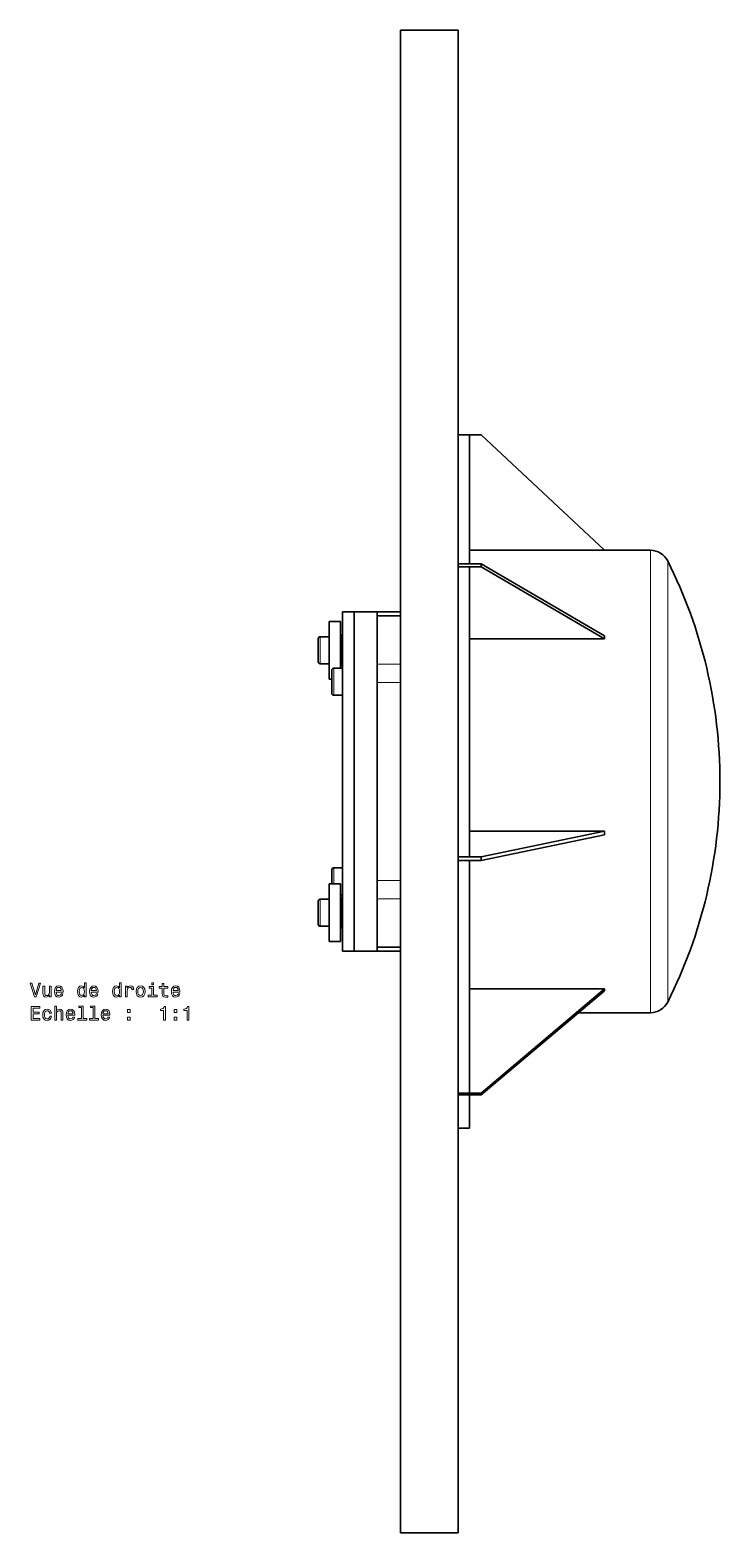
# Model space of a CAD drawing. Extents: x 37 to 983, y 59 to 797.
# Drawn here: x 36.5 to 215.7, y 58.8 to 448.8 of the extents above; entities that cross this region are included whole.
import ezdxf

# ---------------------------------------------------------------- set-up
doc = ezdxf.new("R2010")
doc.units = 0

msp = doc.modelspace()

# ---------------------------------------------------------------- linework, layer by layer
at = {"color": 7, "lineweight": 35}
for p, q in [((132.7, 253.82), (132.7, 448.82)), ((147.7, 253.82), (147.7, 448.82)), ((150.7, 310.32), (150.7, 343.82)), ((185.71, 313.82), (153.7, 343.82)), ((185.71, 313.82), (150.7, 313.82)), ((150.7, 253.82), (150.7, 309.54)), ((185.7, 291.62), (153.7, 310.32)), ((185.7, 290.84), (153.7, 309.54)), ((117.7, 297.82), (117.7, 253.82)), ((120.7, 297.82), (120.7, 253.82)), ((120.7, 297.82), (120.7, 253.82)), ((126.7, 297.82), (126.7, 253.82)), ((185.71, 290.84), (150.7, 290.84)), ((126.7, 279.55), (126.7, 253.82)), ((132.7, 279.55), (132.7, 253.82)), ((117.7, 276.3), (117.7, 230.52)), ((117.7, 253.82), (117.7, 209.82)), ((120.7, 253.82), (120.7, 209.82)), ((120.7, 253.82), (120.7, 209.82)), ((126.7, 253.82), (126.7, 228.09)), ((126.7, 253.82), (126.7, 209.82)), ((132.7, 58.82), (132.7, 253.82)), ((132.7, 253.82), (132.7, 228.09)), ((147.7, 58.82), (147.7, 253.82)), ((185.71, 240.96), (150.7, 240.96)), ((185.7, 240.96), (153.7, 234.28)), ((185.7, 239.98), (153.7, 233.3)), ((150.7, 172.95), (150.7, 233.31)), ((185.71, 199.98), (150.7, 199.98)), ((185.7, 199.98), (153.7, 172.95)), ((185.7, 199.54), (153.7, 172.51))]:
    msp.add_line(p, q, dxfattribs=at)
at = {"color": 7, "lineweight": 35, "ltscale": 0.375}
for p, q in [((132.7, 448.82), (147.7, 448.82)), ((132.7, 58.82), (147.7, 58.82))]:
    msp.add_line(p, q, dxfattribs=at)
at = {"color": 7, "lineweight": 35, "ltscale": 0.075}
for p, q in [((147.7, 343.82), (150.7, 343.82)), ((150.7, 310.32), (147.7, 310.32)), ((147.7, 309.54), (150.7, 309.54)), ((150.7, 309.54), (147.7, 309.54)), ((153.7, 310.32), (150.7, 310.32)), ((153.7, 309.54), (150.7, 309.54)), ((120.7, 297.82), (117.7, 297.82)), ((117.2, 295.38), (114.2, 295.38)), ((147.7, 234.28), (150.7, 234.28)), ((150.7, 234.28), (147.7, 234.28)), ((153.7, 234.28), (150.7, 234.28)), ((150.7, 233.3), (147.7, 233.3)), ((153.7, 233.3), (150.7, 233.3)), ((117.2, 227.26), (114.2, 227.26)), ((117.2, 212.26), (114.2, 212.26)), ((120.7, 209.82), (117.7, 209.82)), ((147.7, 172.95), (150.7, 172.95)), ((150.7, 172.95), (147.7, 172.95)), ((150.7, 172.51), (147.7, 172.51)), ((153.7, 172.95), (150.7, 172.95)), ((153.7, 172.51), (150.7, 172.51)), ((147.7, 163.82), (150.7, 163.82))]:
    msp.add_line(p, q, dxfattribs=at)
at = {"color": 7, "lineweight": 35, "ltscale": 0.15}
for p, q in [((153.7, 343.82), (147.7, 343.82)), ((126.7, 297.82), (120.7, 297.82)), ((132.7, 297.82), (126.7, 297.82)), ((126.7, 296.79), (132.7, 296.79)), ((126.7, 210.85), (132.7, 210.85)), ((126.7, 209.82), (120.7, 209.82)), ((132.7, 209.82), (126.7, 209.82))]:
    msp.add_line(p, q, dxfattribs=at)
at = {"color": 7, "lineweight": 35, "ltscale": 0.298972}
msp.add_line((197.66, 313.82), (185.7, 313.82), dxfattribs=at)
at = {"color": 7, "lineweight": 13}
for p, q in [((197.66, 201.16), (197.66, 313.82)), ((202.13, 203.58), (202.13, 311.06))]:
    msp.add_line(p, q, dxfattribs=at)
at = {"color": 7, "lineweight": 35, "ltscale": 0.019546}
msp.add_line((153.7, 310.32), (153.7, 309.54), dxfattribs=at)
at = {"color": 7, "lineweight": 35, "ltscale": 0.025702}
for p, q in [((126.7, 297.82), (126.7, 296.79)), ((132.7, 297.82), (132.7, 296.79))]:
    msp.add_line(p, q, dxfattribs=at)
at = {"color": 7, "lineweight": 35, "ltscale": 0.313062}
for p, q in [((126.7, 296.79), (126.7, 284.27)), ((132.7, 284.27), (132.7, 296.79)), ((126.7, 223.37), (126.7, 210.85)), ((132.7, 210.85), (132.7, 223.37))]:
    msp.add_line(p, q, dxfattribs=at)
at = {"color": 7, "lineweight": 35, "ltscale": 0.1875}
for p, q in [((114.2, 295.38), (114.2, 287.88)), ((117.2, 295.38), (117.2, 287.88)), ((114.2, 287.88), (114.2, 280.38)), ((114.2, 227.26), (114.2, 219.76)), ((117.2, 227.26), (117.2, 219.76)), ((114.2, 219.76), (114.2, 212.26)), ((117.2, 219.76), (117.2, 212.26))]:
    msp.add_line(p, q, dxfattribs=at)
at = {"color": 7, "lineweight": 35, "ltscale": 0.125}
for p, q in [((117.7, 287.88), (117.7, 292.88)), ((117.7, 219.76), (117.7, 224.76)), ((117.7, 214.76), (117.7, 219.76))]:
    msp.add_line(p, q, dxfattribs=at)
at = {"color": 7, "lineweight": 35, "ltscale": 0.140819}
for p, q in [((111.4, 290.88), (111.4, 285.25)), ((114.9, 282.7), (114.9, 277.07)), ((111.4, 222.76), (111.4, 217.12))]:
    msp.add_line(p, q, dxfattribs=at)
at = {"color": 7, "lineweight": 13, "ltscale": 0.164288}
for p, q in [((111.9, 291.38), (111.9, 284.81)), ((114.1, 291.38), (114.1, 284.81)), ((115.4, 283.2), (115.4, 276.63)), ((117.6, 283.2), (117.6, 276.63)), ((111.9, 223.26), (111.9, 216.68)), ((114.1, 223.26), (114.1, 216.68))]:
    msp.add_line(p, q, dxfattribs=at)
at = {"color": 7, "lineweight": 35, "ltscale": 0.055}
for p, q in [((114.1, 291.38), (111.9, 291.38)), ((114.1, 284.38), (111.9, 284.38)), ((117.6, 283.2), (115.4, 283.2)), ((117.6, 276.2), (115.4, 276.2)), ((117.6, 231.43), (115.4, 231.43)), ((114.1, 223.26), (111.9, 223.26)), ((114.1, 216.26), (111.9, 216.26))]:
    msp.add_line(p, q, dxfattribs=at)
at = {"color": 7, "lineweight": 35, "ltscale": 0.159595}
for p, q in [((114.2, 291.28), (114.2, 284.9)), ((117.7, 283.1), (117.7, 276.72))]:
    msp.add_line(p, q, dxfattribs=at)
at = {"color": 7, "lineweight": 13, "ltscale": 0.1}
for p, q in [((117.37, 291.88), (117.37, 287.88)), ((117.53, 291.88), (117.53, 287.88)), ((117.37, 287.88), (117.37, 283.88)), ((117.53, 287.88), (117.53, 283.88)), ((117.37, 223.76), (117.37, 219.76)), ((117.53, 223.76), (117.53, 219.76)), ((117.37, 219.76), (117.37, 215.76)), ((117.53, 219.76), (117.53, 215.76))]:
    msp.add_line(p, q, dxfattribs=at)
at = {"color": 7, "lineweight": 35, "ltscale": 0.004}
for p, q in [((117.53, 291.88), (117.37, 291.88)), ((117.53, 283.88), (117.37, 283.88)), ((117.53, 223.76), (117.37, 223.76)), ((117.53, 215.76), (117.37, 215.76))]:
    msp.add_line(p, q, dxfattribs=at)
at = {"color": 7, "lineweight": 35, "ltscale": 0.09575}
for p, q in [((117.7, 291.71), (117.7, 287.88)), ((117.7, 287.88), (117.7, 284.05)), ((117.7, 223.59), (117.7, 219.76)), ((117.7, 219.76), (117.7, 215.93))]:
    msp.add_line(p, q, dxfattribs=at)
at = {"color": 7, "lineweight": 35, "ltscale": 0.009741}
msp.add_line((185.71, 291.62), (185.7, 291.23), dxfattribs=at)
at = {"color": 7, "lineweight": 35, "ltscale": 6.46386e-05}
for p, q in [((185.7, 291.62), (185.71, 291.62)), ((185.7, 290.84), (185.71, 290.84))]:
    msp.add_line(p, q, dxfattribs=at)
at = {"color": 7, "lineweight": 35, "ltscale": 0.009805}
msp.add_line((185.7, 291.23), (185.71, 290.84), dxfattribs=at)
at = {"color": 7, "lineweight": 35, "ltscale": 0.009181}
for p, q in [((111.4, 285.25), (111.4, 284.88)), ((114.9, 277.07), (114.9, 276.7)), ((111.4, 217.12), (111.4, 216.76))]:
    msp.add_line(p, q, dxfattribs=at)
at = {"color": 7, "lineweight": 13, "ltscale": 0.010712}
for p, q in [((111.9, 284.81), (111.9, 284.38)), ((114.1, 284.81), (114.1, 284.38)), ((115.4, 276.63), (115.4, 276.2)), ((117.6, 276.63), (117.6, 276.2)), ((111.9, 216.68), (111.9, 216.26)), ((114.1, 216.68), (114.1, 216.26))]:
    msp.add_line(p, q, dxfattribs=at)
at = {"color": 7, "lineweight": 35, "ltscale": 0.010406}
msp.add_line((114.2, 284.9), (114.2, 284.48), dxfattribs=at)
at = {"color": 7, "lineweight": 35, "ltscale": 0.116955}
msp.add_line((117.2, 287.88), (117.2, 283.2), dxfattribs=at)
at = {"color": 7, "lineweight": 35, "ltscale": 0.119436}
msp.add_line((117.7, 283.1), (117.7, 287.88), dxfattribs=at)
at = {"color": 7, "lineweight": 35, "ltscale": 0.117937}
for p, q in [((126.7, 284.27), (126.7, 279.55)), ((132.7, 284.27), (132.7, 279.55)), ((126.7, 228.09), (126.7, 223.37)), ((132.7, 228.09), (132.7, 223.37))]:
    msp.add_line(p, q, dxfattribs=at)
at = {"color": 7, "lineweight": 13, "ltscale": 0.15}
for p, q in [((132.7, 284.27), (126.7, 284.27)), ((132.7, 279.55), (126.7, 279.55)), ((132.7, 228.09), (126.7, 228.09)), ((132.7, 223.37), (126.7, 223.37))]:
    msp.add_line(p, q, dxfattribs=at)
at = {"color": 7, "lineweight": 35, "ltscale": 0.0175}
msp.add_line((114.9, 280.38), (114.2, 280.38), dxfattribs=at)
at = {"color": 7, "lineweight": 35, "ltscale": 0.010405}
for p, q in [((117.7, 276.72), (117.7, 276.3)), ((114.2, 216.77), (114.2, 216.36))]:
    msp.add_line(p, q, dxfattribs=at)
at = {"color": 7, "lineweight": 35, "ltscale": 0.488478}
msp.add_line((150.7, 234.28), (150.7, 253.82), dxfattribs=at)
at = {"color": 7, "lineweight": 35, "ltscale": 0.012198}
msp.add_line((185.71, 240.96), (185.7, 240.47), dxfattribs=at)
at = {"color": 7, "lineweight": 35, "ltscale": 5.68582e-05}
for p, q in [((185.7, 240.96), (185.71, 240.96)), ((185.7, 239.98), (185.71, 239.98))]:
    msp.add_line(p, q, dxfattribs=at)
at = {"color": 7, "lineweight": 35, "ltscale": 0.012175}
msp.add_line((185.7, 240.47), (185.71, 239.98), dxfattribs=at)
at = {"color": 7, "lineweight": 35, "ltscale": 0.024373}
msp.add_line((153.7, 234.28), (153.7, 233.3), dxfattribs=at)
at = {"color": 7, "lineweight": 35, "ltscale": 0.091955}
msp.add_line((114.9, 230.93), (114.9, 227.26), dxfattribs=at)
at = {"color": 7, "lineweight": 13, "ltscale": 0.104455}
msp.add_line((115.4, 231.43), (115.4, 227.26), dxfattribs=at)
at = {"color": 7, "lineweight": 13, "ltscale": 0.164289}
msp.add_line((117.6, 231.43), (117.6, 224.86), dxfattribs=at)
at = {"color": 7, "lineweight": 35, "ltscale": 0.159594}
for p, q in [((117.7, 231.33), (117.7, 224.95)), ((114.2, 223.16), (114.2, 216.77))]:
    msp.add_line(p, q, dxfattribs=at)
at = {"color": 7, "lineweight": 35, "ltscale": 0.092772}
msp.add_line((117.7, 231.05), (117.7, 227.34), dxfattribs=at)
at = {"color": 7, "lineweight": 35, "ltscale": 0.056018}
msp.add_line((117.7, 227.34), (117.7, 225.1), dxfattribs=at)
at = {"color": 7, "lineweight": 35, "ltscale": 0.01}
msp.add_line((117.6, 224.43), (117.2, 224.43), dxfattribs=at)
at = {"color": 7, "lineweight": 13, "ltscale": 0.010711}
msp.add_line((117.6, 224.86), (117.6, 224.43), dxfattribs=at)
at = {"color": 7, "lineweight": 35, "ltscale": 0.007245}
msp.add_line((117.7, 225.1), (117.7, 224.81), dxfattribs=at)
at = {"color": 7, "lineweight": 35, "ltscale": 0.004868}
msp.add_line((117.7, 224.95), (117.7, 224.76), dxfattribs=at)
at = {"color": 7, "lineweight": 35, "ltscale": 0.000370789}
msp.add_line((117.7, 214.77), (117.7, 214.76), dxfattribs=at)
at = {"color": 7, "lineweight": 13, "ltscale": 4.25352e-05}
msp.add_line((126.7, 218.14), (126.7, 218.14), dxfattribs=at)
at = {"color": 7, "lineweight": 35, "ltscale": 0.030038}
msp.add_line((126.7, 211.02), (126.7, 209.82), dxfattribs=at)
at = {"color": 7, "lineweight": 35, "ltscale": 0.025726}
msp.add_line((132.7, 210.85), (132.7, 209.82), dxfattribs=at)
at = {"color": 7, "lineweight": 13, "ltscale": 0.175194}
msp.add_line((202.13, 203.58), (202.13, 196.57), dxfattribs=at)
at = {"color": 7, "lineweight": 35, "ltscale": 0.005471}
msp.add_line((185.71, 199.98), (185.7, 199.76), dxfattribs=at)
at = {"color": 7, "lineweight": 35, "ltscale": 7.28248e-05}
for p, q in [((185.7, 199.98), (185.71, 199.98)), ((185.7, 199.54), (185.71, 199.55))]:
    msp.add_line(p, q, dxfattribs=at)
at = {"color": 7, "lineweight": 35, "ltscale": 0.005377}
msp.add_line((185.7, 199.76), (185.71, 199.55), dxfattribs=at)
at = {"color": 7, "lineweight": 13, "ltscale": 0.183626}
msp.add_line((197.66, 201.16), (197.66, 193.82), dxfattribs=at)
at = {"color": 7, "lineweight": 35, "ltscale": 0.468416}
msp.add_line((197.66, 193.82), (178.93, 193.82), dxfattribs=at)
at = {"color": 7, "lineweight": 35, "ltscale": 0.217427}
msp.add_line((150.7, 163.82), (150.7, 172.52), dxfattribs=at)
at = {"color": 7, "lineweight": 35, "ltscale": 0.010847}
msp.add_line((153.7, 172.95), (153.7, 172.51), dxfattribs=at)
at = {"color": 7, "lineweight": 13}
for points in [[(38.8, 201.47), (37.92, 198.49), (37.01, 201.47), (36.54, 201.47), (37.67, 197.96), (38.17, 197.96), (39.27, 201.47)], [(42, 200.67), (41.55, 200.67), (41.55, 199.11), (41.5, 198.74), (41.36, 198.48), (41.13, 198.32), (40.83, 198.27), (40.6, 198.31), (40.44, 198.43), (40.36, 198.64), (40.34, 198.93), (40.34, 200.67), (39.89, 200.67), (39.89, 198.89), (39.91, 198.53), (40.01, 198.23), (40.3, 197.96), (40.77, 197.87), (41.02, 197.9), (41.24, 197.99), (41.42, 198.15), (41.57, 198.38), (41.57, 197.96), (42, 197.96)], [(43.33, 199.19), (45.11, 199.19), (45.11, 199.39), (45.03, 199.97), (44.81, 200.41), (44.46, 200.67), (43.99, 200.77), (43.53, 200.67), (43.18, 200.38), (42.95, 199.92), (42.87, 199.32), (42.95, 198.7), (43.17, 198.24), (43.52, 197.96), (43.97, 197.87), (44.37, 197.93), (44.69, 198.1), (44.93, 198.38), (45.06, 198.74), (44.63, 198.74), (44.53, 198.54), (44.4, 198.39), (44.03, 198.27), (43.74, 198.32), (43.53, 198.5), (43.38, 198.78), (43.33, 199.17)], [(43.33, 199.56), (43.39, 199.91), (43.53, 200.17), (43.73, 200.32), (44, 200.38), (44.27, 200.32), (44.48, 200.17), (44.61, 199.91), (44.65, 199.56)], [(50.68, 198.38), (50.68, 197.96), (51.13, 197.96), (51.13, 201.58), (50.69, 201.58), (50.69, 200.26), (50.35, 200.64), (50.14, 200.73), (49.91, 200.77), (49.48, 200.67), (49.14, 200.38), (48.93, 199.93), (48.85, 199.32), (48.93, 198.71), (49.14, 198.25), (49.48, 197.96), (49.91, 197.87), (50.14, 197.9), (50.35, 197.99)], [(49.98, 200.37), (50.27, 200.3), (50.5, 200.1), (50.63, 199.77), (50.68, 199.32), (50.63, 198.86), (50.5, 198.53), (50.27, 198.33), (49.98, 198.27), (49.7, 198.33), (49.49, 198.53), (49.35, 198.87), (49.31, 199.32), (49.35, 199.77), (49.49, 200.1), (49.7, 200.3)], [(52.44, 199.19), (54.22, 199.19), (54.22, 199.39), (54.14, 199.97), (53.92, 200.41), (53.57, 200.67), (53.1, 200.77), (52.64, 200.67), (52.29, 200.38), (52.06, 199.92), (51.98, 199.32), (52.05, 198.7), (52.28, 198.24), (52.63, 197.96), (53.08, 197.87), (53.48, 197.93), (53.8, 198.1), (54.04, 198.38), (54.17, 198.74), (53.73, 198.74), (53.64, 198.54), (53.51, 198.39), (53.14, 198.27), (52.85, 198.32), (52.63, 198.5), (52.49, 198.78), (52.44, 199.17)], [(52.44, 199.56), (52.5, 199.91), (52.63, 200.17), (52.84, 200.32), (53.11, 200.38), (53.38, 200.32), (53.59, 200.17), (53.71, 199.91), (53.76, 199.56)], [(59.79, 198.38), (59.79, 197.96), (60.23, 197.96), (60.23, 201.58), (59.8, 201.58), (59.8, 200.26), (59.46, 200.64), (59.25, 200.73), (59.01, 200.77), (58.58, 200.67), (58.25, 200.38), (58.04, 199.93), (57.96, 199.32), (58.04, 198.71), (58.25, 198.25), (58.58, 197.96), (59.01, 197.87), (59.25, 197.9), (59.46, 197.99)], [(59.09, 200.37), (59.38, 200.3), (59.6, 200.1), (59.73, 199.77), (59.79, 199.32), (59.73, 198.86), (59.6, 198.53), (59.38, 198.33), (59.09, 198.27), (58.81, 198.33), (58.6, 198.53), (58.46, 198.87), (58.41, 199.32), (58.46, 199.77), (58.6, 200.1), (58.81, 200.3)], [(61.33, 197.96), (61.77, 197.96), (61.77, 199.51), (61.82, 199.88), (61.95, 200.15), (62.18, 200.31), (62.47, 200.37), (62.7, 200.33), (62.86, 200.23), (62.96, 200.06), (63, 199.83), (63.45, 199.83), (63.39, 200.24), (63.22, 200.53), (62.94, 200.71), (62.56, 200.77), (62.31, 200.73), (62.08, 200.63), (61.89, 200.45), (61.73, 200.22), (61.73, 200.67), (61.33, 200.67)], [(64.07, 199.31), (64.15, 198.7), (64.38, 198.24), (64.75, 197.96), (65.24, 197.87), (65.73, 197.96), (66.1, 198.24), (66.33, 198.69), (66.42, 199.31), (66.33, 199.93), (66.1, 200.39), (65.73, 200.67), (65.24, 200.77), (64.75, 200.67), (64.38, 200.38), (64.15, 199.93)], [(64.52, 199.32), (64.57, 199.77), (64.71, 200.1), (64.93, 200.3), (65.24, 200.37), (65.54, 200.3), (65.77, 200.11), (65.91, 199.77), (65.96, 199.32), (65.91, 198.86), (65.77, 198.53), (65.54, 198.33), (65.24, 198.26), (64.93, 198.33), (64.71, 198.53), (64.57, 198.86)], [(68.59, 198.34), (68.59, 200.58), (67.45, 200.58), (67.45, 200.2), (68.15, 200.2), (68.15, 198.34), (67.24, 198.34), (67.24, 197.96), (69.51, 197.96), (69.51, 198.34)], [(68.61, 201.58), (68.14, 201.58), (68.14, 201.08), (68.61, 201.08)], [(70.87, 200.2), (70.87, 198.85), (70.9, 198.41), (71.04, 198.1), (71.32, 197.93), (71.8, 197.87), (72.32, 197.89), (72.32, 198.28), (71.94, 198.24), (71.59, 198.29), (71.4, 198.41), (71.32, 198.62), (71.31, 198.92), (71.31, 200.2), (72.32, 200.2), (72.32, 200.58), (71.31, 200.58), (71.31, 201.37), (70.87, 201.37), (70.87, 200.58), (70.1, 200.58), (70.1, 200.2)], [(73.69, 199.19), (75.47, 199.19), (75.47, 199.39), (75.39, 199.97), (75.17, 200.41), (74.82, 200.67), (74.35, 200.77), (73.89, 200.67), (73.54, 200.38), (73.31, 199.92), (73.23, 199.32), (73.31, 198.7), (73.53, 198.24), (73.88, 197.96), (74.33, 197.87), (74.73, 197.93), (75.05, 198.1), (75.29, 198.38), (75.42, 198.74), (74.99, 198.74), (74.89, 198.54), (74.76, 198.39), (74.39, 198.27), (74.1, 198.32), (73.89, 198.5), (73.74, 198.78), (73.69, 199.17)], [(73.69, 199.56), (73.75, 199.91), (73.89, 200.17), (74.09, 200.32), (74.37, 200.38), (74.63, 200.32), (74.84, 200.17), (74.97, 199.91), (75.01, 199.56)], [(36.86, 191.92), (39.08, 191.92), (39.08, 192.34), (37.32, 192.34), (37.32, 193.52), (38.89, 193.52), (38.89, 193.94), (37.32, 193.94), (37.32, 194.99), (39.04, 194.99), (39.04, 195.42), (36.86, 195.42)], [(42.95, 191.92), (43.39, 191.92), (43.39, 193.48), (43.44, 193.84), (43.58, 194.1), (43.81, 194.26), (44.11, 194.32), (44.35, 194.27), (44.5, 194.13), (44.58, 193.91), (44.61, 193.61), (44.61, 191.92), (45.05, 191.92), (45.05, 193.7), (45.03, 194.05), (44.94, 194.35), (44.64, 194.62), (44.18, 194.72), (43.92, 194.68), (43.71, 194.59), (43.53, 194.44), (43.39, 194.23), (43.39, 195.54), (42.95, 195.54)], [(49.9, 195.16), (49.9, 192.29), (48.99, 192.29), (48.99, 191.92), (51.25, 191.92), (51.25, 192.29), (50.34, 192.29), (50.34, 195.54), (49.2, 195.54), (49.2, 195.16)], [(52.94, 195.16), (52.94, 192.29), (52.02, 192.29), (52.02, 191.92), (54.29, 191.92), (54.29, 192.29), (53.38, 192.29), (53.38, 195.54), (52.24, 195.54), (52.24, 195.16)], [(71.22, 191.92), (71.68, 191.92), (71.68, 195.44), (71.34, 195.44), (71.25, 195.13), (71.07, 194.93), (70.79, 194.81), (70.41, 194.77), (70.41, 194.41), (71.22, 194.41)], [(77.3, 191.92), (77.75, 191.92), (77.75, 195.44), (77.41, 195.44), (77.32, 195.13), (77.14, 194.93), (76.86, 194.81), (76.48, 194.77), (76.48, 194.41), (77.3, 194.41)], [(41.63, 193.73), (42.07, 193.73), (41.98, 194.13), (41.77, 194.45), (41.43, 194.64), (40.99, 194.72), (40.5, 194.62), (40.14, 194.34), (39.9, 193.88), (39.82, 193.26), (39.9, 192.65), (40.13, 192.2), (40.48, 191.92), (40.97, 191.82), (41.41, 191.9), (41.75, 192.11), (41.98, 192.44), (42.08, 192.88), (41.65, 192.88), (41.58, 192.6), (41.44, 192.39), (41.24, 192.26), (40.99, 192.22), (40.68, 192.28), (40.46, 192.49), (40.32, 192.81), (40.28, 193.28), (40.32, 193.73), (40.46, 194.06), (40.69, 194.26), (40.99, 194.33), (41.25, 194.29), (41.45, 194.17), (41.58, 193.98)], [(46.37, 193.14), (48.15, 193.14), (48.15, 193.35), (48.07, 193.93), (47.85, 194.36), (47.49, 194.62), (47.03, 194.72), (46.57, 194.62), (46.21, 194.34), (45.99, 193.88), (45.91, 193.27), (45.98, 192.65), (46.21, 192.2), (46.56, 191.92), (47.01, 191.82), (47.4, 191.89), (47.73, 192.06), (47.96, 192.33), (48.1, 192.69), (47.66, 192.69), (47.57, 192.49), (47.44, 192.34), (47.07, 192.22), (46.78, 192.27), (46.56, 192.45), (46.42, 192.74), (46.37, 193.13)], [(46.37, 193.51), (46.43, 193.86), (46.56, 194.12), (46.77, 194.28), (47.04, 194.33), (47.31, 194.28), (47.51, 194.12), (47.64, 193.86), (47.69, 193.51)], [(55.48, 193.14), (57.25, 193.14), (57.26, 193.35), (57.18, 193.93), (56.96, 194.36), (56.6, 194.62), (56.13, 194.72), (55.67, 194.62), (55.32, 194.34), (55.09, 193.88), (55.01, 193.27), (55.09, 192.65), (55.32, 192.2), (55.66, 191.92), (56.12, 191.82), (56.51, 191.89), (56.83, 192.06), (57.07, 192.33), (57.21, 192.69), (56.77, 192.69), (56.68, 192.49), (56.55, 192.34), (56.17, 192.22), (55.89, 192.27), (55.67, 192.45), (55.53, 192.74), (55.48, 193.13)], [(55.48, 193.51), (55.53, 193.86), (55.67, 194.12), (55.88, 194.28), (56.15, 194.33), (56.42, 194.28), (56.62, 194.12), (56.75, 193.86), (56.79, 193.51)], [(61.86, 193.87), (62.55, 193.87), (62.55, 194.62), (61.86, 194.62)], [(61.86, 191.92), (62.55, 191.92), (62.55, 192.67), (61.86, 192.67)], [(74, 193.87), (74.7, 193.87), (74.7, 194.62), (74, 194.62)], [(74, 191.92), (74.7, 191.92), (74.7, 192.67), (74, 192.67)]]:
    msp.add_lwpolyline(points, close=True, dxfattribs=at)
at = {"color": 7, "lineweight": 35}
for centre, radius, start, end in [((197.66, 308.82), 5, 26.6782, 90), ((88.2, 253.82), 127.5, 360, 26.6782), ((111.9, 290.88), 0.5, 90, 180), ((114.1, 291.28), 0.1, 0.0336, 89.9664), ((117.37, 291.71), 0.17, 90.0336, 179.9664), ((117.53, 291.71), 0.17, 0.0336, 89.9664), ((111.9, 284.88), 0.5, 180, 270), ((114.1, 284.48), 0.1, 270.0336, 359.9664), ((115.4, 282.7), 0.5, 90, 180), ((117.37, 284.05), 0.17, 180.0336, 269.9664), ((117.53, 284.05), 0.17, 270.0336, 359.9664), ((117.6, 283.1), 0.1, 0.0336, 89.9664), ((115.4, 276.7), 0.5, 180, 270), ((117.6, 276.3), 0.1, 270.0336, 359.9664), ((88.2, 253.82), 127.5, 333.3218, 0), ((115.4, 230.93), 0.5, 90, 180), ((117.6, 231.33), 0.1, 0.0336, 89.9664), ((111.9, 222.76), 0.5, 90, 180), ((114.1, 223.16), 0.1, 0.0336, 89.9664), ((117.37, 223.59), 0.17, 90.0336, 179.9664), ((117.53, 223.59), 0.17, 0.0336, 89.9664), ((117.6, 224.53), 0.1, 270.0336, 359.9664), ((111.9, 216.76), 0.5, 180, 270), ((114.1, 216.36), 0.1, 270.0336, 359.9664), ((117.37, 215.93), 0.17, 180.0336, 269.9664), ((117.53, 215.93), 0.17, 270.0336, 359.9664), ((197.66, 198.82), 5, 270, 333.3218)]:
    msp.add_arc(centre, radius, start, end, dxfattribs=at)

doc.saveas('drawing.dxf')
